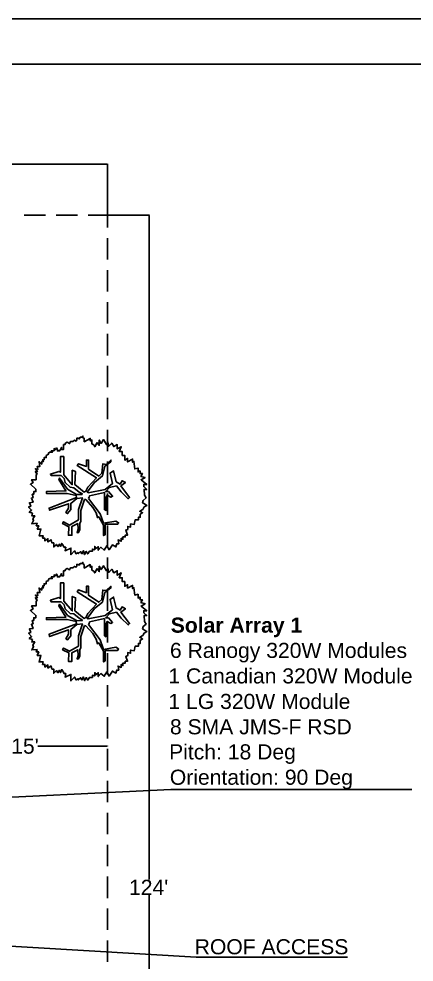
# Model space of a CAD drawing. Header units: inches. Extents: x 347 to 7477, y 1065 to 7514.
# Drawn here: x 3215 to 3477, y 6604 to 7228 of the extents above; entities that cross this region are included whole.
import ezdxf

# ---------------------------------------------------------------- set-up
doc = ezdxf.new("R2010")
doc.units = ezdxf.units.IN
doc.header["$MEASUREMENT"] = 0
doc.layers.add('PDF2_0', color=7, linetype='Continuous', true_color=0x636466)
doc.layers.add('PDF2_PDF_Geometry', color=7, linetype='Continuous')
doc.layers.add('PDF2_Text', color=7, linetype='Continuous')
doc.styles.add('PDF Arial', font='arial.ttf')
doc.styles.add('PDF Arial Bold', font='arialbd.ttf')

msp = doc.modelspace()

# ---------------------------------------------------------------- linework, layer by layer
at = {"layer": 'PDF2_0', "color": 7, "lineweight": 25}
msp.add_lwpolyline([(2132.64, 7228.32), (2132.64, 6128.41), (3832.5, 6128.41), (3832.5, 7228.32)], close=True, dxfattribs=at)
for points in [[(3273.88, 7132.14), (2949.11, 7132.14)], [(3274.06, 7098.36), (3274.06, 7132.33)], [(3274.15, 7098.36), (3301.76, 7098.36)], [(3301.58, 7098.18), (3301.58, 6658.25)], [(3274.06, 6746.62), (3274.06, 6746.8)], [(3273.88, 6746.62), (3227.92, 6746.62)], [(3169.43, 6710.84), (3315.83, 6718.01), (3475.22, 6718.01)], [(3301.58, 6208.15), (3301.58, 6648.08)], [(3187.23, 6615.57), (3332.73, 6606.85), (3432.63, 6606.85)]]:
    msp.add_lwpolyline(points, dxfattribs=at)
at = {"layer": 'PDF2_0', "color": 7, "lineweight": 30}
for points in [[(3233.01, 7098.36), (3218.93, 7098.36)], [(3254.17, 7098.36), (3240, 7098.36)], [(3274.06, 7090.1), (3274.06, 7098.36), (3261.16, 7098.36)], [(3274.06, 7083.01), (3274.06, 7068.93)], [(3274.06, 7061.85), (3274.06, 7047.77)], [(3274.06, 7040.69), (3274.06, 7026.61)], [(3274.06, 7019.62), (3274.06, 7005.45)], [(3274.06, 6998.46), (3274.06, 6984.38)], [(3274.06, 6977.3), (3274.06, 6963.22)], [(3274.06, 6956.14), (3274.06, 6942.06)], [(3274.06, 6935.07), (3274.06, 6920.9)], [(3274.06, 6913.91), (3274.06, 6899.83)], [(3274.06, 6892.75), (3274.06, 6878.67)], [(3274.06, 6871.58), (3274.06, 6857.51)], [(3274.06, 6850.42), (3274.06, 6836.35)], [(3274.06, 6829.35), (3274.06, 6815.28)], [(3274.06, 6808.19), (3274.06, 6794.12)], [(3274.06, 6787.03), (3274.06, 6772.96)], [(3274.06, 6765.87), (3274.06, 6751.79)], [(3274.06, 6744.8), (3274.06, 6730.63)], [(3274.06, 6723.64), (3274.06, 6709.56)], [(3274.06, 6702.48), (3274.06, 6688.4)], [(3274.06, 6681.32), (3274.06, 6667.24)], [(3274.06, 6660.25), (3274.06, 6646.08)], [(3274.06, 6639.09), (3274.06, 6625.01)], [(3274.06, 6617.93), (3274.06, 6603.85)]]:
    msp.add_lwpolyline(points, dxfattribs=at)
at = {"layer": 'PDF2_0', "color": 3, "lineweight": 25}
for points in [[(3267.25, 6947.87), (3265.61, 6944.97), (3264.88, 6946.15), (3263.7, 6946.78), (3263.7, 6949.42), (3262.61, 6948.78), (3262.61, 6950.51), (3258.62, 6948.24), (3258.62, 6950.51), (3257.71, 6951.05), (3257.71, 6951.96), (3257.26, 6951.23), (3255.98, 6951.23), (3255.35, 6950.14), (3254.53, 6950.6), (3253.62, 6950.6), (3253.62, 6949.6), (3253.17, 6948.69), (3252.26, 6949.24), (3250.99, 6948.51), (3249.63, 6948.51), (3248.9, 6947.06), (3247.27, 6947.96), (3246.45, 6947.51), (3245.81, 6946.42), (3244.9, 6946.42), (3244.9, 6943.15), (3243.63, 6943.15), (3243.63, 6944.51), (3242.82, 6943.15), (3242.27, 6942.24), (3240.91, 6942.24), (3240.91, 6943.06), (3240.27, 6944.15), (3239.64, 6943.06), (3238.64, 6943.7), (3238.64, 6942.33), (3236.82, 6942.33), (3237.46, 6941.33), (3235.82, 6941.33), (3234.91, 6940.79), (3234.91, 6939.97), (3233.46, 6939.15), (3233.46, 6937.79), (3232.1, 6937.79), (3232.1, 6936.34), (3231.01, 6936.34), (3231.64, 6935.16), (3230.55, 6935.16), (3230.55, 6933.52), (3228.74, 6934.98), (3229.28, 6931.89), (3227.56, 6931.89), (3228.01, 6930.07), (3226.29, 6930.34), (3227.65, 6928.53), (3226.29, 6928.53), (3226.83, 6927.53), (3227.38, 6927.26), (3226.74, 6926.08), (3226.74, 6923.08), (3223.74, 6923.08), (3224.83, 6921.17), (3223.02, 6920.08), (3226.65, 6916.81), (3226.65, 6915.27), (3225.2, 6915.27), (3225.2, 6913.45), (3224.2, 6913.45), (3224.83, 6911.27), (3223.65, 6910.91), (3224.74, 6908.18), (3222.38, 6907.91), (3223.2, 6905.55), (3221.75, 6905.01), (3223.83, 6903.01), (3222.2, 6901.56), (3224.38, 6900.92), (3223.93, 6899.28), (3225.83, 6899.28), (3224.56, 6897.11), (3225.11, 6896.02), (3223.93, 6893.93), (3227.38, 6894.29), (3226.92, 6892.65), (3228.47, 6892.65), (3227.56, 6890.38), (3230.01, 6890.38), (3228.74, 6886.03), (3231.55, 6886.03), (3231.1, 6884.39), (3232.55, 6884.39), (3232.55, 6882.57), (3234.64, 6884.03), (3234.64, 6881.94), (3236.73, 6883.39), (3237.18, 6881.21), (3238.46, 6881.21), (3238.46, 6878.58), (3240.18, 6880.3), (3241.18, 6878.85), (3242.18, 6880.49), (3243, 6878.94), (3243.72, 6880.94), (3245.27, 6878.4), (3246.36, 6878.4), (3245.9, 6876.04), (3249.81, 6877.85), (3249.81, 6873.4), (3252.17, 6875.94), (3253.26, 6874.13), (3254.62, 6874.85), (3254.62, 6874.13), (3256.17, 6875.49), (3257.07, 6874.04), (3258.16, 6876.04), (3258.71, 6873.58), (3259.89, 6875.67), (3260.89, 6873.95), (3261.98, 6875.76), (3264.07, 6875.76), (3264.07, 6877.22), (3265.61, 6876.76), (3265.61, 6878.94), (3266.43, 6877.58), (3267.88, 6878.85), (3267.88, 6876.4), (3269.61, 6878.4), (3271.79, 6876.49), (3273.51, 6879.4), (3275.06, 6876.76), (3277.24, 6879.94), (3279.6, 6878.58), (3280.14, 6880.58), (3281.41, 6880.58), (3280.96, 6883.21), (3283.05, 6882.39), (3283.05, 6884.3), (3284.23, 6883.57), (3284.23, 6885.21), (3285.77, 6885.21), (3285.77, 6886.48), (3287.23, 6886.48), (3286.05, 6889.75), (3287.41, 6890.2), (3287.41, 6892.2), (3289.31, 6891.75), (3289.31, 6893.84), (3291.68, 6893.47), (3292.22, 6896.47), (3294.4, 6896.47), (3294.4, 6898.29), (3295.67, 6898.29), (3295.67, 6900.28), (3297.22, 6901.19), (3295.31, 6902.28), (3297.31, 6903.46), (3298.31, 6905.1), (3300.03, 6906.1), (3298.4, 6907.1), (3297.22, 6907.82), (3297.58, 6909.37), (3299.49, 6911.09), (3298.49, 6912.82), (3298.22, 6916.72), (3299.94, 6916.72), (3297.94, 6918.54), (3297.94, 6919.99), (3299.94, 6919.99), (3296.22, 6923.08), (3298.85, 6924.53), (3296.04, 6925.35), (3297.13, 6927.17), (3295.58, 6927.17), (3295.58, 6928.98), (3294.22, 6928.26), (3294.22, 6930.8), (3292.04, 6930.25), (3291.49, 6935.25), (3290.59, 6934.7), (3290.59, 6936.79), (3287.32, 6934.89), (3287.32, 6937.25), (3285.41, 6936.07), (3285.41, 6939.25), (3283.77, 6939.25), (3283.77, 6941.79), (3281.78, 6941.79), (3283.05, 6944.97), (3280.41, 6943.51), (3280.41, 6946.33), (3278.14, 6945.06), (3276.78, 6947.42), (3274.78, 6945.24), (3274.24, 6948.05), (3273.24, 6946.33), (3271.24, 6949.69), (3269.79, 6947.15), (3268.52, 6949.33), (3268.52, 6945.87)], [(3267.25, 6864.32), (3265.61, 6861.41), (3264.88, 6862.59), (3263.7, 6863.23), (3263.7, 6865.77), (3262.61, 6865.14), (3262.61, 6866.95), (3258.62, 6864.59), (3258.62, 6866.95), (3257.71, 6867.5), (3257.71, 6868.41), (3257.26, 6867.68), (3255.98, 6867.68), (3255.35, 6866.59), (3254.53, 6867.04), (3253.62, 6867.04), (3253.62, 6866.04), (3253.17, 6865.14), (3252.26, 6865.68), (3250.99, 6864.86), (3249.63, 6864.86), (3248.9, 6863.5), (3247.27, 6864.41), (3246.45, 6863.87), (3245.81, 6862.87), (3244.9, 6862.87), (3244.9, 6859.51), (3243.63, 6859.51), (3243.63, 6860.96), (3242.82, 6859.6), (3242.27, 6858.69), (3240.91, 6858.69), (3240.91, 6859.51), (3240.27, 6860.6), (3239.64, 6859.51), (3238.64, 6860.05), (3238.64, 6858.78), (3236.82, 6858.78), (3237.46, 6857.69), (3235.82, 6857.69), (3234.91, 6857.24), (3234.91, 6856.42), (3233.46, 6855.6), (3233.46, 6854.24), (3232.1, 6854.24), (3232.1, 6852.79), (3231.01, 6852.79), (3231.64, 6851.51), (3230.55, 6851.51), (3230.55, 6849.97), (3228.74, 6851.33), (3229.28, 6848.34), (3227.56, 6848.34), (3228.01, 6846.52), (3226.29, 6846.7), (3227.65, 6844.97), (3226.29, 6844.97), (3226.83, 6843.98), (3227.38, 6843.61), (3226.74, 6842.52), (3226.74, 6839.53), (3223.74, 6839.53), (3224.83, 6837.53), (3223.02, 6836.53), (3226.65, 6833.26), (3226.65, 6831.72), (3225.2, 6831.72), (3225.2, 6829.9), (3224.2, 6829.9), (3224.83, 6827.72), (3223.65, 6827.36), (3224.74, 6824.63), (3222.38, 6824.27), (3223.2, 6822), (3221.75, 6821.45), (3223.83, 6819.36), (3222.2, 6818), (3224.38, 6817.37), (3223.93, 6815.73), (3225.83, 6815.73), (3224.56, 6813.46), (3225.11, 6812.46), (3223.93, 6810.37), (3227.38, 6810.74), (3226.92, 6809.1), (3228.47, 6809.1), (3227.56, 6806.74), (3230.01, 6806.74), (3228.74, 6802.47), (3231.55, 6802.47), (3231.1, 6800.84), (3232.55, 6800.84), (3232.55, 6799.02), (3234.64, 6800.47), (3234.64, 6798.38), (3236.73, 6799.84), (3237.18, 6797.66), (3238.46, 6797.66), (3238.46, 6794.93), (3240.18, 6796.75), (3241.18, 6795.3), (3242.18, 6796.93), (3243, 6795.39), (3243.72, 6797.39), (3245.27, 6794.75), (3246.36, 6794.75), (3245.9, 6792.39), (3249.81, 6794.21), (3249.81, 6789.85), (3252.17, 6792.39), (3253.26, 6790.48), (3254.62, 6791.3), (3254.62, 6790.48), (3256.17, 6791.94), (3257.07, 6790.48), (3258.16, 6792.48), (3258.71, 6790.03), (3259.89, 6792.03), (3260.89, 6790.39), (3261.98, 6792.21), (3264.07, 6792.21), (3264.07, 6793.66), (3265.61, 6793.21), (3265.61, 6795.39), (3266.43, 6794.03), (3267.88, 6795.3), (3267.88, 6792.75), (3269.61, 6794.75), (3271.79, 6792.94), (3273.51, 6795.84), (3275.06, 6793.12), (3277.24, 6796.39), (3279.6, 6795.02), (3280.14, 6797.02), (3281.41, 6797.02), (3280.96, 6799.66), (3283.05, 6798.84), (3283.05, 6800.75), (3284.23, 6800.02), (3284.23, 6801.65), (3285.77, 6801.65), (3285.77, 6802.93), (3287.23, 6802.93), (3286.05, 6806.1), (3287.41, 6806.65), (3287.41, 6808.65), (3289.31, 6808.19), (3289.31, 6810.28), (3291.68, 6809.83), (3292.22, 6812.82), (3294.4, 6812.82), (3294.4, 6814.73), (3295.67, 6814.73), (3295.67, 6816.73), (3297.22, 6817.64), (3295.31, 6818.73), (3297.31, 6819.91), (3298.31, 6821.54), (3300.03, 6822.54), (3298.4, 6823.54), (3297.22, 6824.27), (3297.58, 6825.81), (3299.49, 6827.45), (3298.49, 6829.26), (3298.22, 6833.17), (3299.94, 6833.17), (3297.94, 6834.98), (3297.94, 6836.35), (3299.94, 6836.35), (3296.22, 6839.43), (3298.85, 6840.98), (3296.04, 6841.8), (3297.13, 6843.61), (3295.58, 6843.61), (3295.58, 6845.43), (3294.22, 6844.7), (3294.22, 6847.25), (3292.04, 6846.7), (3291.49, 6851.6), (3290.59, 6851.06), (3290.59, 6853.15), (3287.32, 6851.33), (3287.32, 6853.6), (3285.41, 6852.51), (3285.41, 6855.6), (3283.77, 6855.6), (3283.77, 6858.14), (3281.78, 6858.14), (3283.05, 6861.41), (3280.41, 6859.87), (3280.41, 6862.78), (3278.14, 6861.5), (3276.78, 6863.87), (3274.78, 6861.69), (3274.24, 6864.5), (3273.24, 6862.78), (3271.24, 6866.14), (3269.79, 6863.59), (3268.52, 6865.77), (3268.52, 6862.32)]]:
    msp.add_lwpolyline(points, close=True, dxfattribs=at)
for points in [[(3257.44, 6913.72), (3255.35, 6914.91), (3251.62, 6917.81), (3249.26, 6918.18), (3245.99, 6921.26), (3245.36, 6923.81), (3243.27, 6925.99), (3236.73, 6925.99), (3236.19, 6926.89), (3241.82, 6928.62), (3242.82, 6928.07), (3242.82, 6938.43), (3245.09, 6938.43), (3245.09, 6926.35), (3250.72, 6919.81), (3250.72, 6929.35), (3252.9, 6928.53), (3252.44, 6919.9), (3258.53, 6914.81)], [(3259.34, 6915), (3260.98, 6918.08), (3266.7, 6924.44), (3253.99, 6932.52), (3254.71, 6933.71), (3260.07, 6931.89), (3260.07, 6936.07), (3261.43, 6936.07), (3261.43, 6930.16), (3268.24, 6925.53), (3270.24, 6927.35), (3270.88, 6933.61), (3273.15, 6933.25), (3276.24, 6936.16), (3276.24, 6934.98), (3272.33, 6932.07), (3270.61, 6925.62), (3265.34, 6921.35), (3260.62, 6914.91)], [(3258.8, 6910.09), (3256.26, 6902.74), (3256.26, 6895.38), (3255.62, 6894.29), (3255.62, 6889.84), (3254.53, 6887.84), (3253.9, 6888.11), (3254.62, 6890.38), (3254.35, 6894.02), (3250.44, 6892.2), (3250.44, 6886.39), (3248.17, 6886.39), (3248.45, 6892.02), (3244.27, 6894.11), (3245, 6895.29), (3248.81, 6893.11), (3254.71, 6896.47), (3254.71, 6903.37), (3257.44, 6911.18), (3253.62, 6910.73), (3249.72, 6907.37), (3249.72, 6903.37), (3247.54, 6900.65), (3246.54, 6901.37), (3248.26, 6904.28), (3248.26, 6907.19), (3235.73, 6902.92), (3235.37, 6904.28), (3253.53, 6911.27), (3253.26, 6912.73), (3247.27, 6914), (3233.55, 6914), (3233.55, 6915.27), (3246.54, 6915.72), (3241.73, 6923.17), (3242.27, 6924.17), (3247.54, 6916.81), (3253.53, 6913.36), (3257.26, 6913.27)], [(3261.52, 6910.73), (3269.06, 6900.56), (3271.24, 6894.38), (3279.51, 6895.74), (3281.32, 6894.65), (3280.69, 6893.65), (3272.42, 6893.65), (3272.42, 6886.66), (3271.42, 6886.12), (3271.42, 6893.11), (3268.24, 6898.56), (3267.34, 6898.01), (3266.43, 6901.1), (3264.25, 6904.82), (3259.62, 6909.91)], [(3257.44, 6830.17), (3255.35, 6831.35), (3251.62, 6834.26), (3249.26, 6834.62), (3245.99, 6837.71), (3245.36, 6840.25), (3243.27, 6842.34), (3236.73, 6842.34), (3236.19, 6843.34), (3241.82, 6845.07), (3242.82, 6844.43), (3242.82, 6854.78), (3245.09, 6854.78), (3245.09, 6842.7), (3250.72, 6836.26), (3250.72, 6845.79), (3252.9, 6844.97), (3252.44, 6836.35), (3258.53, 6831.26)], [(3259.34, 6831.44), (3260.98, 6834.53), (3266.7, 6840.8), (3253.99, 6848.88), (3254.71, 6850.15), (3260.07, 6848.24), (3260.07, 6852.51), (3261.43, 6852.51), (3261.43, 6846.61), (3268.24, 6841.98), (3270.24, 6843.79), (3270.88, 6850.06), (3273.15, 6849.7), (3276.24, 6852.6), (3276.24, 6851.42), (3272.33, 6848.43), (3270.61, 6842.07), (3265.34, 6837.8), (3260.62, 6831.26)], [(3258.8, 6826.54), (3256.26, 6819.18), (3256.26, 6811.74), (3255.62, 6810.65), (3255.62, 6806.29), (3254.53, 6804.29), (3253.9, 6804.56), (3254.62, 6806.74), (3254.35, 6810.46), (3250.44, 6808.56), (3250.44, 6802.74), (3248.17, 6802.74), (3248.45, 6808.37), (3244.27, 6810.46), (3245, 6811.64), (3248.81, 6809.46), (3254.71, 6812.92), (3254.71, 6819.82), (3257.44, 6827.63), (3253.62, 6827.17), (3249.72, 6823.81), (3249.72, 6819.82), (3247.54, 6817.09), (3246.54, 6817.82), (3248.26, 6820.73), (3248.26, 6823.63), (3235.73, 6819.27), (3235.37, 6820.73), (3253.53, 6827.72), (3253.26, 6829.17), (3247.27, 6830.44), (3233.55, 6830.44), (3233.55, 6831.72), (3246.54, 6832.17), (3241.73, 6839.62), (3242.27, 6840.62), (3247.54, 6833.26), (3253.53, 6829.81), (3257.26, 6829.72)]]:
    msp.add_lwpolyline(points, dxfattribs=at)
for points in [[(3261.45, 6910.81, 0.191597), (3262.16, 6912.54), (3271.97, 6914.72), (3271.97, 6912.18), (3271.97, 6903.28), (3273.06, 6902.64), (3273.06, 6909), (3273.06, 6911.64), (3273.78, 6912.82), (3276.15, 6911.45), (3277.33, 6912.18), (3274.6, 6915.27), (3272.88, 6915.27), (3275.33, 6917.99), (3279.87, 6918.99), (3283.05, 6915.18), (3287.68, 6910.46), (3288.59, 6911.36), (3282.87, 6918.99), (3285.86, 6921.17), (3283.68, 6922.44), (3282.32, 6920.17), (3279.69, 6921.72), (3278.05, 6928.89), (3275.69, 6927.53), (3277.24, 6920.54), (3272.42, 6916.72), (3261.25, 6914.45)], [(3261.45, 6827.17, 0.191597), (3262.16, 6828.9), (3271.97, 6831.17), (3271.97, 6828.63), (3271.97, 6819.73), (3273.06, 6819.09), (3273.06, 6825.45), (3273.06, 6827.99), (3273.78, 6829.26), (3276.15, 6827.9), (3277.33, 6828.63), (3274.6, 6831.72), (3272.88, 6831.72), (3275.33, 6834.35), (3279.87, 6835.35), (3283.05, 6831.53), (3287.68, 6826.9), (3288.59, 6827.81), (3282.87, 6835.44), (3285.86, 6837.62), (3283.68, 6838.89), (3282.32, 6836.62), (3279.69, 6838.16), (3278.05, 6845.34), (3275.69, 6843.89), (3277.24, 6836.98), (3272.42, 6833.17), (3261.25, 6830.9)], [(3261.52, 6827.17), (3269.06, 6817), (3271.24, 6810.74), (3279.51, 6812.19), (3281.32, 6811.1), (3280.69, 6810.1), (3272.42, 6810.1), (3272.42, 6803.11), (3271.42, 6802.47), (3271.42, 6809.56), (3268.24, 6815), (3267.34, 6814.46), (3266.43, 6817.46), (3264.25, 6821.27), (3259.62, 6826.36, -0.083097), (3258.73, 6826.5)]]:
    msp.add_lwpolyline(points, format="xyb", dxfattribs=at)
for centre, start, end in [((3259.57, 6912.59), 151.22681, 161.93296), ((3259.57, 6912.59), 97.61344, 115.90589), ((3259.57, 6912.59), 250.99913, 270), ((3259.57, 6912.59), 51.29507, 68.31848), ((3259.57, 6828.95), 151.22681, 161.93296), ((3259.57, 6828.95), 97.61344, 115.90589), ((3259.57, 6828.95), 51.29507, 68.31848)]:
    msp.add_arc(centre, 2.59, start, end, dxfattribs=at)
at = {"layer": 'PDF2_0', "color": 7, "transparency": 33554559}
for points in [[(3273.88, 7132.24), (3273.88, 7132.14), (3274.06, 7132.14)], [(3301.58, 7098.18), (3301.67, 7098.18), (3301.58, 7098.36)], [(3273.88, 6746.62), (3273.88, 6746.53), (3274.06, 6746.62)]]:
    msp.add_solid(points, dxfattribs=at)
at = {"layer": 'PDF2_PDF_Geometry', "lineweight": 25}
msp.add_lwpolyline([(3792.54, 7198.35), (3792.54, 6158.38), (2172.6, 6158.38), (2172.6, 7198.35), (3792.54, 7198.35), (3792.54, 6158.38), (3539.07, 6158.38), (3539.07, 6191.17), (3792.54, 6191.17), (3539.07, 6191.17), (3539.07, 6224.14), (3792.54, 6224.14)], dxfattribs=at)

# ---------------------------------------------------------------- texts
at = {"layer": 'PDF2_Text', "attachment_point": 7}
for s, insert, char_height, style in [('Solar Array 1', (3315.83, 6818.79), 9.9997, 'PDF Arial Bold'), ('6 Ranogy 320W Modules', (3315.29, 6802.07), 9.9997, 'PDF Arial'), ('1 Canadian 320W Module', (3314.29, 6788.04), 9.9997, 'PDF Arial'), ('1 LG 320W Module', (3314.29, 6771.14), 9.9997, 'PDF Arial'), ('8 SMA JMS-F RSD', (3315.29, 6754.35), 9.9997, 'PDF Arial'), ("15'", (3210.3, 6741.54), 10, 'PDF Arial'), ('Pitch: 18 Deg', (3314.74, 6734.87), 9.9997, 'PDF Arial'), ('Orientation: 90 Deg', (3315.2, 6718.07), 9.9997, 'PDF Arial'), ("124'", (3288.22, 6648.17), 10, 'PDF Arial'), ('ROOF ACCESS', (3331.64, 6608.67), 9.9997, 'PDF Arial')]:
    msp.add_mtext(s, dxfattribs=dict(at, insert=insert, char_height=char_height, style=style))

doc.saveas('drawing.dxf')
